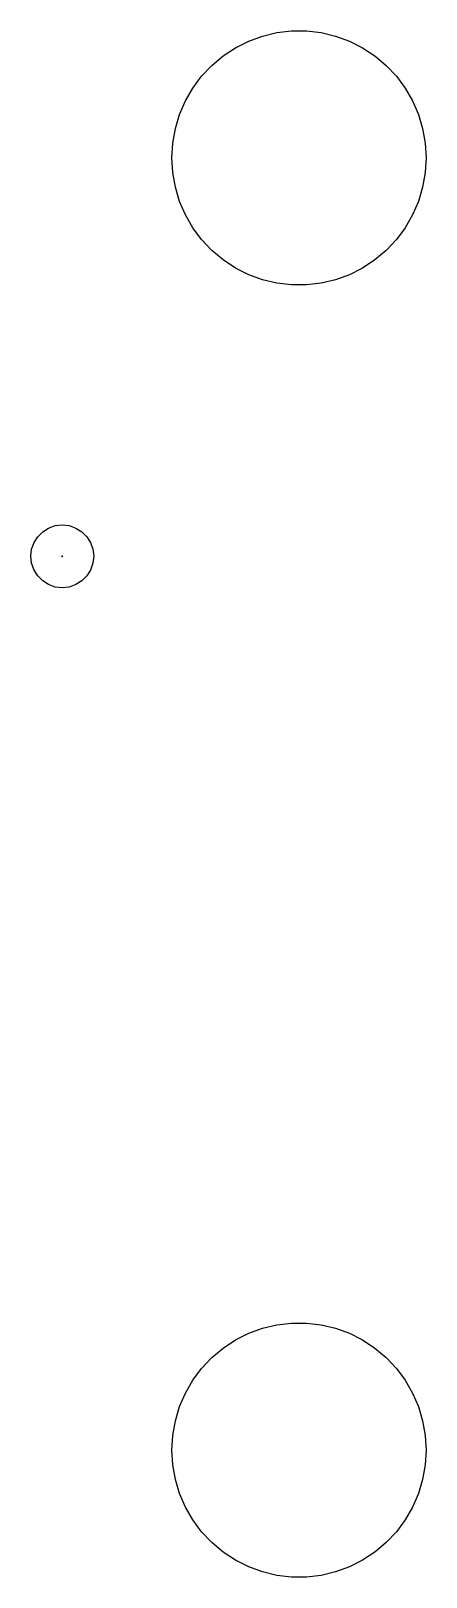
# Model space of a CAD drawing. Extents: x 0.08 to 1.52, y -0.32 to 1.12.
# Drawn here: x 1.151 to 1.518, y -0.318 to 1.118 of the extents above.
import ezdxf

# ---------------------------------------------------------------- set-up
doc = ezdxf.new("R2010")
doc.units = 0
doc.header["$MEASUREMENT"] = 0
doc.layers.add('BLACK', color=7, linetype='CONTINUOUS')

msp = doc.modelspace()

# ---------------------------------------------------------------- linework, layer by layer
at = {"layer": 'BLACK', "linetype": 'CONTINUOUS'}
for p, q in [((1.3409, 1.1023), (1.3532, 1.1085)), ((1.3532, 1.1085), (1.3661, 1.1131)), ((1.3661, 1.1131), (1.3795, 1.1163)), ((1.3795, 1.1163), (1.3931, 1.1179)), ((1.3931, 1.1179), (1.4069, 1.1179)), ((1.4069, 1.1179), (1.4205, 1.1163)), ((1.4205, 1.1163), (1.4339, 1.1131)), ((1.4339, 1.1131), (1.4468, 1.1085)), ((1.4468, 1.1085), (1.4591, 1.1023)), ((1.3189, 1.0859), (1.3295, 1.0947)), ((1.3295, 1.0947), (1.3409, 1.1023)), ((1.4591, 1.1023), (1.4705, 1.0947)), ((1.4705, 1.0947), (1.4811, 1.0859)), ((1.3095, 1.0759), (1.3189, 1.0859)), ((1.4811, 1.0859), (1.4905, 1.0759)), ((1.2945, 1.053), (1.3013, 1.0649)), ((1.3013, 1.0649), (1.3095, 1.0759)), ((1.4905, 1.0759), (1.4987, 1.0649)), ((1.4987, 1.0649), (1.5055, 1.053)), ((1.289, 1.0404), (1.2945, 1.053)), ((1.5055, 1.053), (1.511, 1.0404)), ((1.2851, 1.0272), (1.289, 1.0404)), ((1.511, 1.0404), (1.5149, 1.0272)), ((1.2827, 1.0137), (1.2851, 1.0272)), ((1.5149, 1.0272), (1.5173, 1.0137)), ((1.2819, 1), (1.2827, 1.0137)), ((1.5173, 1.0137), (1.5181, 1)), ((1.2827, 0.9863), (1.2819, 1)), ((1.5181, 1), (1.5173, 0.9863)), ((1.2851, 0.9728), (1.2827, 0.9863)), ((1.5173, 0.9863), (1.5149, 0.9728)), ((1.289, 0.9596), (1.2851, 0.9728)), ((1.5149, 0.9728), (1.511, 0.9596)), ((1.2945, 0.947), (1.289, 0.9596)), ((1.511, 0.9596), (1.5055, 0.947)), ((1.3013, 0.9351), (1.2945, 0.947)), ((1.3095, 0.9241), (1.3013, 0.9351)), ((1.4987, 0.9351), (1.4905, 0.9241)), ((1.5055, 0.947), (1.4987, 0.9351)), ((1.3189, 0.9141), (1.3095, 0.9241)), ((1.4905, 0.9241), (1.4811, 0.9141)), ((1.3295, 0.9053), (1.3189, 0.9141)), ((1.3409, 0.8977), (1.3295, 0.9053)), ((1.4705, 0.9053), (1.4591, 0.8977)), ((1.4811, 0.9141), (1.4705, 0.9053)), ((1.3532, 0.8915), (1.3409, 0.8977)), ((1.3661, 0.8869), (1.3532, 0.8915)), ((1.4468, 0.8915), (1.4339, 0.8869)), ((1.4591, 0.8977), (1.4468, 0.8915)), ((1.3795, 0.8837), (1.3661, 0.8869)), ((1.3931, 0.8821), (1.3795, 0.8837)), ((1.4069, 0.8821), (1.3931, 0.8821)), ((1.4205, 0.8837), (1.4069, 0.8821)), ((1.4339, 0.8869), (1.4205, 0.8837)), ((1.1537, 0.6427), (1.1572, 0.6482)), ((1.1572, 0.6482), (1.1618, 0.6528)), ((1.1618, 0.6528), (1.1673, 0.6563)), ((1.1673, 0.6563), (1.1735, 0.6585)), ((1.1735, 0.6585), (1.18, 0.6592)), ((1.18, 0.6592), (1.1865, 0.6585)), ((1.1865, 0.6585), (1.1927, 0.6563)), ((1.1927, 0.6563), (1.1982, 0.6528)), ((1.1982, 0.6528), (1.2028, 0.6482)), ((1.2028, 0.6482), (1.2063, 0.6427)), ((1.1508, 0.63), (1.1515, 0.6365)), ((1.1515, 0.6365), (1.1537, 0.6427)), ((1.2063, 0.6427), (1.2085, 0.6365)), ((1.2085, 0.6365), (1.2092, 0.63)), ((1.1515, 0.6235), (1.1508, 0.63)), ((1.1537, 0.6173), (1.1515, 0.6235)), ((1.1797, 0.6303), (1.1796, 0.63)), ((1.1796, 0.63), (1.1797, 0.6297)), ((1.18, 0.6304), (1.1797, 0.6303)), ((1.1797, 0.6297), (1.18, 0.6296)), ((1.1803, 0.6303), (1.18, 0.6304)), ((1.18, 0.6296), (1.1803, 0.6297)), ((1.1804, 0.63), (1.1803, 0.6303)), ((1.1803, 0.6297), (1.1804, 0.63)), ((1.2085, 0.6235), (1.2063, 0.6173)), ((1.2092, 0.63), (1.2085, 0.6235)), ((1.1572, 0.6118), (1.1537, 0.6173)), ((1.1618, 0.6072), (1.1572, 0.6118)), ((1.1673, 0.6037), (1.1618, 0.6072)), ((1.1735, 0.6015), (1.1673, 0.6037)), ((1.1927, 0.6037), (1.1865, 0.6015)), ((1.1982, 0.6072), (1.1927, 0.6037)), ((1.2028, 0.6118), (1.1982, 0.6072)), ((1.2063, 0.6173), (1.2028, 0.6118)), ((1.18, 0.6008), (1.1735, 0.6015)), ((1.1865, 0.6015), (1.18, 0.6008)), ((1.3661, -0.0869), (1.3795, -0.0837)), ((1.3795, -0.0837), (1.3931, -0.0821)), ((1.3931, -0.0821), (1.4069, -0.0821)), ((1.4069, -0.0821), (1.4205, -0.0837)), ((1.4205, -0.0837), (1.4339, -0.0869)), ((1.3295, -0.1053), (1.3409, -0.0977)), ((1.3409, -0.0977), (1.3532, -0.0915)), ((1.3532, -0.0915), (1.3661, -0.0869)), ((1.4339, -0.0869), (1.4468, -0.0915)), ((1.4468, -0.0915), (1.4591, -0.0977)), ((1.4591, -0.0977), (1.4705, -0.1053)), ((1.3095, -0.1241), (1.3189, -0.1141)), ((1.3189, -0.1141), (1.3295, -0.1053)), ((1.4705, -0.1053), (1.4811, -0.1141)), ((1.4811, -0.1141), (1.4905, -0.1241)), ((1.3013, -0.1351), (1.3095, -0.1241)), ((1.4905, -0.1241), (1.4987, -0.1351)), ((1.2945, -0.147), (1.3013, -0.1351)), ((1.4987, -0.1351), (1.5055, -0.147)), ((1.289, -0.1596), (1.2945, -0.147)), ((1.5055, -0.147), (1.511, -0.1596)), ((1.2851, -0.1728), (1.289, -0.1596)), ((1.511, -0.1596), (1.5149, -0.1728)), ((1.2819, -0.2), (1.2827, -0.1863)), ((1.2827, -0.1863), (1.2851, -0.1728)), ((1.5149, -0.1728), (1.5173, -0.1863)), ((1.5173, -0.1863), (1.5181, -0.2)), ((1.2827, -0.2137), (1.2819, -0.2)), ((1.5181, -0.2), (1.5173, -0.2137)), ((1.2851, -0.2272), (1.2827, -0.2137)), ((1.5173, -0.2137), (1.5149, -0.2272)), ((1.289, -0.2404), (1.2851, -0.2272)), ((1.5149, -0.2272), (1.511, -0.2404)), ((1.2945, -0.253), (1.289, -0.2404)), ((1.511, -0.2404), (1.5055, -0.253)), ((1.3013, -0.2649), (1.2945, -0.253)), ((1.5055, -0.253), (1.4987, -0.2649)), ((1.3095, -0.2759), (1.3013, -0.2649)), ((1.4987, -0.2649), (1.4905, -0.2759)), ((1.3189, -0.2859), (1.3095, -0.2759)), ((1.3295, -0.2947), (1.3189, -0.2859)), ((1.4811, -0.2859), (1.4705, -0.2947)), ((1.4905, -0.2759), (1.4811, -0.2859)), ((1.3409, -0.3023), (1.3295, -0.2947)), ((1.4705, -0.2947), (1.4591, -0.3023)), ((1.3532, -0.3085), (1.3409, -0.3023)), ((1.3661, -0.3131), (1.3532, -0.3085)), ((1.3795, -0.3163), (1.3661, -0.3131)), ((1.4339, -0.3131), (1.4205, -0.3163)), ((1.4468, -0.3085), (1.4339, -0.3131)), ((1.4591, -0.3023), (1.4468, -0.3085)), ((1.3931, -0.3179), (1.3795, -0.3163)), ((1.4069, -0.3179), (1.3931, -0.3179)), ((1.4205, -0.3163), (1.4069, -0.3179))]:
    msp.add_line(p, q, dxfattribs=at)

doc.saveas('drawing.dxf')
